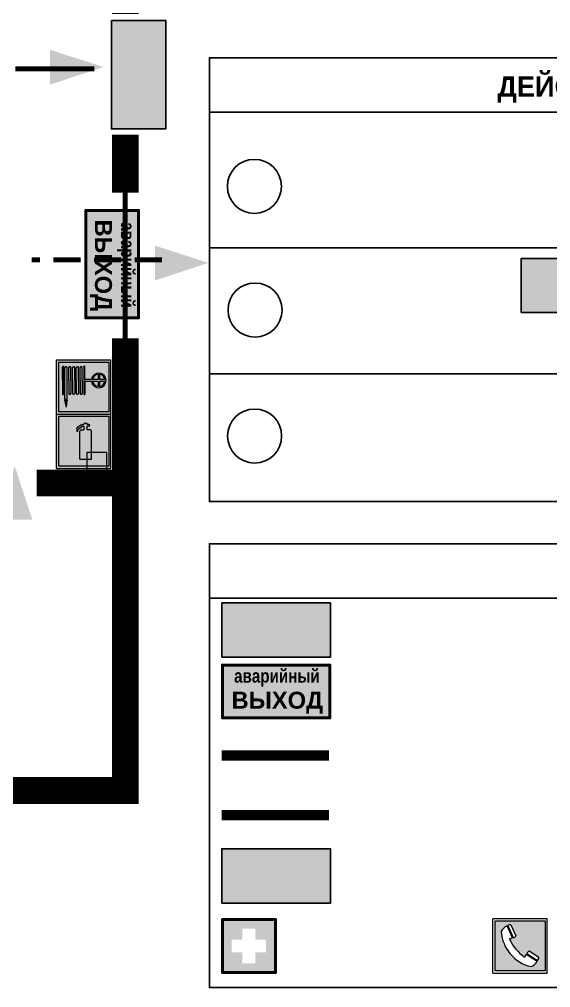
# Model space of a CAD drawing. Header units: millimetres. Extents: x 13114 to 67229, y 22859 to 38520.
# Drawn here: x 28011 to 28089.3, y 35981.7 to 36124.4 of the extents above; entities that cross this region are included whole.
import ezdxf

# ---------------------------------------------------------------- set-up
doc = ezdxf.new("R2010")
doc.units = ezdxf.units.MM
doc.linetypes.add('GOST2.303 4', pattern=[7, 5, -2, 0])
doc.linetypes.add('{ Wide Dash }', pattern=[12, 4, -2, 4, -2])
doc.layers.add('План_Штампы', color=7, linetype='Continuous')
doc.styles.add('обычный', font='arial.ttf')

# ---------------------------------------------------------------- blocks, each defined once
blk = doc.blocks.new('A$C32E8229D')
at = {"true_color": 0xffffff}
blk.add_hatch(color=7, dxfattribs=at).paths.add_polyline_path([(0, 0), (0, -8), (16, -8), (16, 0)])
h = blk.add_hatch(color=126)
h.paths.add_polyline_path([(0.2, -0.2), (15.8, -0.2), (15.8, -7.8), (0.2, -7.8)])
h.paths.add_polyline_path([(13.49, -2.05), (12.08, -2.05), (11.37, -2.63, 0.162397), (11.29, -2.84), (11.29, -3.63), (10.35, -3.63), (10.35, -4.05), (11.68, -4.05), (11.68, -3.48), (12.26, -4.28), (11.29, -5.1), (11.29, -6.78), (11.85, -6.78), (11.85, -5.44), (12.8, -4.64), (12.8, -5.94), (14.46, -5.94), (14.46, -5.39), (13.45, -5.39), (13.45, -3.97), (12.46, -2.59), (13.15, -2.59), (13.69, -3.34), (14.18, -3)], flags=16)
h.paths.add_polyline_path([(10.74, -1.82, 1), (11.8, -1.82, 1)], flags=16)
h.paths.add_polyline_path([(9.39, -3.59), (5.99, -3.59), (6.56, -3.03), (5.91, -3.03), (5.1, -3.83), (5.91, -4.64), (6.56, -4.64), (5.99, -4.09), (9.39, -4.09)], flags=16)
h.paths.add_polyline_path([(4.29, -1.08), (1.72, -1.08), (1.72, -6.6), (4.29, -6.6)], flags=16)
at = {"color": 126}
blk.add_lwpolyline([(16, -8), (0, -8), (0, 0), (16, 0)], close=True, dxfattribs=at)
blk = doc.blocks.new('A$C41C009D9')
at = {"true_color": 0xffffff}
blk.add_hatch(color=7, dxfattribs=at).paths.add_polyline_path([(0, 8), (-16, 8), (-16, 0), (0, 0)])
h = blk.add_hatch(color=126)
h.dxf.hatch_style = 1
h.paths.add_polyline_path([(-15.8, 7.8), (-15.8, 0.2), (-0.2, 0.2), (-0.2, 7.8)])
at = {"color": 126}
for points in [[(-16, 0), (0, 0), (0, 8), (-16, 8)], [(-16, 0), (0, 0), (0, 8), (-16, 8)], [(-15.8, 7.8), (-0.2, 7.8), (-0.2, 0.2), (-15.8, 0.2)]]:
    blk.add_lwpolyline(points, close=True, dxfattribs=at)
at = {"color": 7, "true_color": 0xffffff, "insert": (-15.8, 7.3), "char_height": 2.5, "width": 15.5999, "attachment_point": 1, "style": 'обычный'}
blk.add_mtext('\\pi1.6133;{\\fArial|b1|i0|c204|p34;\\H0.8x;\\W0.8;аварийный\\H1.25x;\\W1;\\P\\pi1.2327;ВЫХОД}', dxfattribs=at)
blk = doc.blocks.new('A$C7B4425F7')
at = {"true_color": 0xffffff}
blk.add_hatch(color=7, dxfattribs=at).paths.add_polyline_path([(0, 0), (-16, 0), (-16, -8), (0, -8)])
h = blk.add_hatch(color=126)
h.paths.add_polyline_path([(-0.2, -0.2), (-15.8, -0.2), (-15.8, -7.8), (-0.2, -7.8)])
h.paths.add_polyline_path([(-11.76, -2.03), (-11.76, -3.66), (-11.17, -3.66, -0.568275), (-11.17, -6.18), (-12.58, -6.18), (-12.58, -2.03)], flags=16)
h.paths.add_polyline_path([(-13.33, -4.12, -0.495768), (-13.59, -6.18), (-15.03, -6.18), (-15.03, -2.03), (-13.59, -2.03, -0.487973)], flags=16)
h.paths.add_polyline_path([(-10.25, -2.03), (-9.48, -2.03), (-9.48, -6.18), (-10.25, -6.18)], flags=16)
h.paths.add_polyline_path([(-13.84, -3.69), (-14.24, -3.69), (-14.24, -3.03), (-13.9, -3.03, -0.692621)], flags=0)
h.paths.add_polyline_path([(-9.15, -2.03), (-8.4, -2.03), (-8.04, -3.07), (-7.68, -2.03), (-6.93, -2.03), (-7.64, -4.1), (-6.93, -6.18), (-7.68, -6.18), (-8.04, -5.14), (-8.4, -6.18), (-9.15, -6.18), (-8.44, -4.1)], flags=16)
h.paths.add_polyline_path([(-11.76, -4.46), (-11.42, -4.46, -0.692621), (-11.36, -5.12), (-11.76, -5.12)], flags=0)
h.paths.add_polyline_path([(-13.9, -5.2), (-14.24, -5.2), (-14.24, -4.55), (-13.84, -4.55, -0.708038)], flags=0)
edge = h.paths.add_edge_path(flags=16)
edge.add_ellipse((-5.51, -4.08), major_axis=(0, 2.05), ratio=0.586184, start_angle=0, end_angle=360)
edge = h.paths.add_edge_path(flags=0)
edge.add_ellipse((-5.51, -4.08), major_axis=(0, 1.14), ratio=0.454828, start_angle=0, end_angle=360)
h.paths.add_polyline_path([(-4.13, -4.96, 0.377264), (-3.48, -4.52, 0.0555), (-3.16, -2.03), (-1.66, -2.03), (-1.66, -4.96), (-0.96, -4.96), (-0.96, -7.01), (-1.75, -7.01), (-1.75, -6.18), (-3.3, -6.18), (-3.3, -7.02), (-4.13, -7.02)], flags=16)
h.paths.add_polyline_path([(-2.73, -2.91), (-2.28, -2.91), (-2.28, -4.96), (-3.05, -4.96, 0.079136)], flags=0)
at = {"color": 126}
blk.add_lwpolyline([(-16, -8), (0, -8), (0, 0), (-16, 0)], close=True, dxfattribs=at)
blk = doc.blocks.new('A$C18900ED3')
h = blk.add_hatch(color=126)
h.paths.add_polyline_path([(-0.18, -0.18), (-7.02, -0.18), (-7.02, -7.02), (-0.18, -7.02)])
h.paths.add_polyline_path([(-5.89, -4.46), (-5.89, -2.77), (-4.46, -2.77), (-4.46, -1.31), (-2.77, -1.31), (-2.77, -2.77), (-1.33, -2.77), (-1.33, -4.46), (-2.77, -4.46), (-2.77, -5.89), (-4.46, -5.89), (-4.46, -4.46)], flags=16)
at = {"color": 126}
for p, q in [((-7.2, 0), (-7.2, -7.2)), ((0, 0), (-7.2, 0)), ((0, -7.2), (0, 0)), ((-7.02, -7.02), (-7.02, -0.18)), ((-7.02, -0.18), (-0.18, -0.18)), ((-0.18, -0.18), (-0.18, -7.02)), ((-7.2, -7.2), (0, -7.2)), ((-0.18, -7.02), (-7.02, -7.02))]:
    blk.add_line(p, q, dxfattribs=at)
blk = doc.blocks.new('A$C456E1F9C')
at = {"lineweight": 5}
h = blk.add_hatch(color=242, dxfattribs=at)
h.paths.add_polyline_path([(0.51, -1.47), (0.51, -13.26), (12.29, -13.26), (12.29, -1.47)])
h.paths.add_polyline_path([(5.42, -4.95, -0.254479), (4.78, -5.4), (3.52, -2.53, -0.209735), (4.23, -2.4)], flags=16)
h.paths.add_polyline_path([(8.53, -8.6), (10.87, -10.17), (10.54, -10.76), (8.03, -9.13, -0.192251)], flags=16)
h.paths.add_polyline_path([(4.61, -5.49, 0.005518), (3.87, -5.72, 0.128647), (7.49, -10.01, 0.00809), (7.83, -9.33), (10.47, -10.97, -0.16736), (8.99, -12.25, -0.327862), (1.95, -3.95, -0.166952), (3.36, -2.62)], flags=16)
at = {"color": 242, "lineweight": 5}
for p, q in [((0, -13.77), (0, -0.97)), ((12.8, -0.97), (0, -0.97)), ((12.8, -13.77), (12.8, -0.97)), ((4.61, -5.49), (3.36, -2.62)), ((3.52, -2.53), (4.78, -5.4)), ((4.23, -2.4), (5.42, -4.95)), ((8.03, -9.13), (10.54, -10.76)), ((10.81, -10.12), (8.53, -8.6)), ((7.83, -9.33), (10.47, -10.97)), ((10.54, -10.76), (10.8, -10.3)), ((10.8, -10.3), (10.81, -10.12)), ((0, -13.77), (12.8, -13.77))]:
    blk.add_line(p, q, dxfattribs=at)
blk.add_lwpolyline([(0.51, -1.47), (12.29, -1.47), (12.29, -13.26), (0.51, -13.26)], close=True, dxfattribs=at)
for centre, radius, start, end in [((4.59, -5.34), 2.99, 114.2845, 152.1974), ((11.12, -3.31), 9.19, 183.9915, 256.6009), ((4.02, -3.27), 0.891, 76.3284, 123.7092), ((14.98, -39.1), 35.17, 107.1487, 108.4135), ((13.86, -0.94), 11.08, 205.5536, 234.8762), ((4.68, -4.59), 0.824, 276.9621, 334.0723), ((8.94, -9.5), 0.989, 114.4092, 157.9388), ((-13.31, 0.8), 23.44, 332.5487, 334.4027), ((7.87, -9.46), 3, 291.9291, 329.9329)]:
    blk.add_arc(centre, radius, start, end, dxfattribs=at)
blk = doc.blocks.new('A$C3AD82952')
at = {"true_color": 0xf5f5ff}
h = blk.add_hatch(color=7, dxfattribs=at)
h.dxf.hatch_style = 1
h.paths.add_polyline_path([(8.21, 8.73, 0.414214), (7.89, 9.05), (7.22, 9.05), (7.22, 9.92), (7.59, 9.92, 1), (7.57, 10.36), (7.22, 10.36), (7.22, 10.6), (6.43, 10.6), (6.43, 10.36), (6.01, 10.36), (4.74, 9.59), (4.74, 8.69), (4.98, 8.73), (4.98, 9.26), (6.12, 9.91), (6.43, 9.91), (6.43, 9.05), (5.76, 9.05, 0.414214), (5.44, 8.73), (5.44, 2.2), (8.21, 2.2)], flags=0)
h.paths.add_polyline_path([(12.8, 12.8), (0, 12.8), (0, 0), (12.8, 0)])
h.paths.add_polyline_path([(0.51, 12.29), (12.29, 12.29), (12.29, 0.51), (0.51, 0.51)], flags=16)
h.paths.add_polyline_path([(4.74, 9.59), (6.01, 10.36), (6.43, 10.36), (6.43, 10.6), (7.22, 10.6), (7.22, 10.36), (7.59, 10.36, -0.94586), (7.59, 9.92), (7.22, 9.92), (7.22, 9.05), (7.89, 9.05, -0.414214), (8.21, 8.73), (8.21, 2.2), (5.44, 2.2), (5.44, 8.73, -0.414214), (5.76, 9.05), (6.43, 9.05), (6.43, 9.91), (6.12, 9.91), (4.98, 9.26), (4.98, 8.73), (4.74, 8.69)], flags=0)
h = blk.add_hatch(color=242)
h.dxf.hatch_style = 1
h.paths.add_polyline_path([(12.29, 12.29), (0.51, 12.29), (0.51, 0.51), (12.29, 0.51)])
h.paths.add_polyline_path([(4.74, 8.69), (4.74, 9.59), (6.01, 10.36), (6.43, 10.36), (6.43, 10.6), (7.22, 10.6), (7.22, 10.36), (7.59, 10.36, -0.94586), (7.59, 9.92), (7.22, 9.92), (7.22, 9.05), (7.89, 9.05, -0.414214), (8.21, 8.73), (8.21, 2.2), (5.44, 2.2), (5.44, 8.73, -0.414214), (5.76, 9.05), (6.43, 9.05), (6.43, 9.91), (6.12, 9.91), (4.98, 9.26), (4.98, 8.73)], flags=16)
h = blk.add_hatch(color=7, dxfattribs=at)
h.dxf.hatch_style = 1
h.paths.add_polyline_path([(8.21, 8.73, 0.414214), (7.89, 9.05), (7.22, 9.05), (7.22, 9.92), (7.59, 9.92, 1), (7.57, 10.36), (7.22, 10.36), (7.22, 10.6), (6.43, 10.6), (6.43, 10.36), (6.01, 10.36), (4.74, 9.59), (4.74, 8.69), (4.98, 8.73), (4.98, 9.26), (6.12, 9.91), (6.43, 9.91), (6.43, 9.05), (5.76, 9.05, 0.414214), (5.44, 8.73), (5.44, 2.2), (8.21, 2.2)])
at = {"color": 242, "lineweight": 5}
for p, q in [((0, 0), (0, 12.8)), ((0, 12.8), (12.8, 12.8)), ((12.8, 0), (12.8, 12.8)), ((6.01, 10.36), (4.74, 9.59)), ((4.74, 9.59), (4.74, 8.69)), ((4.98, 9.26), (6.12, 9.91)), ((4.98, 8.73), (4.98, 9.26)), ((6.01, 10.36), (6.43, 10.36)), ((6.12, 9.91), (6.43, 9.91)), ((7.22, 10.6), (6.43, 10.6)), ((6.43, 10.6), (6.43, 10.36)), ((6.43, 9.91), (6.43, 9.05)), ((7.22, 10.36), (7.22, 10.6)), ((7.59, 10.36), (7.22, 10.36)), ((7.22, 9.05), (7.22, 9.92)), ((7.59, 9.92), (7.22, 9.92)), ((4.74, 8.69), (4.98, 8.73)), ((5.44, 2.2), (5.44, 8.73)), ((5.76, 9.05), (6.43, 9.05)), ((7.89, 9.05), (7.22, 9.05)), ((8.21, 2.2), (8.21, 8.73)), ((0, 0), (12.8, 0)), ((5.44, 2.2), (8.21, 2.2))]:
    blk.add_line(p, q, dxfattribs=at)
blk.add_lwpolyline([(0.51, 12.29), (12.29, 12.29), (12.29, 0.51), (0.51, 0.51)], close=True, dxfattribs=at)
for centre, radius, start, end in [((7.58, 10.14), 0.223, 273.1875, 86.8125), ((5.76, 8.73), 0.32, 90, 180), ((7.89, 8.73), 0.32, 0, 90)]:
    blk.add_arc(centre, radius, start, end, dxfattribs=at)
blk = doc.blocks.new('A$C37112FD5')
at = {"true_color": 0xf5f5ff}
h = blk.add_hatch(color=7, dxfattribs=at)
h.dxf.hatch_style = 1
h.paths.add_polyline_path([(12.8, -7.4), (0, -7.4), (0, -20.2), (12.8, -20.2)])
h.paths.add_polyline_path([(12.29, -7.91), (12.29, -19.69), (0.51, -19.69), (0.51, -7.91)], flags=16)
h.paths.add_polyline_path([(4.98, -9.04, -0.42597), (5.17, -9.22), (5.17, -12.25), (5.17, -15.29, -0.432244), (4.98, -15.47), (4.83, -15.47, -0.42597), (4.64, -15.29), (4.64, -12.25), (4.64, -9.22, -0.432244), (4.83, -9.04)], flags=0)
h.paths.add_polyline_path([(4.28, -9.22), (4.28, -12.25), (4.28, -15.29, -0.432244), (4.09, -15.47), (3.94, -15.47, -0.42597), (3.75, -15.29), (3.75, -12.25), (3.75, -9.22, -0.432244), (3.94, -9.04), (4.09, -9.04, -0.42597)], flags=0)
h.paths.add_polyline_path([(5.72, -9.04), (5.87, -9.04, -0.42597), (6.06, -9.22), (6.06, -12.25), (6.06, -15.29, -0.432244), (5.87, -15.47), (5.72, -15.47, -0.42597), (5.53, -15.29), (5.53, -12.25), (5.53, -9.22, -0.432244)], flags=0)
h.paths.add_polyline_path([(6.42, -8.9), (6.5, -8.9, -0.42597), (6.69, -9.08), (6.69, -12.03), (8.21, -12.03, -15.824349), (8.21, -12.47), (6.69, -12.47), (6.69, -15.42, -0.432244), (6.5, -15.6), (6.42, -15.6)], flags=0)
h.paths.add_polyline_path([(3.39, -9.22), (3.39, -12.25), (3.39, -15.29, -0.432244), (3.2, -15.47), (3.05, -15.47, -0.42597), (2.85, -15.29), (2.85, -12.25), (2.85, -9.22, -0.432244), (3.05, -9.04), (3.2, -9.04, -0.42597)], flags=0)
h.paths.add_polyline_path([(2.5, -9.22), (2.5, -16.71), (1.96, -16.71), (1.96, -9.22, -0.432244), (2.15, -9.04), (2.31, -9.04, -0.42597)], flags=0)
h.paths.add_polyline_path([(1.61, -8.9), (1.61, -15.6), (1.57, -15.6, -0.42597), (1.37, -15.42), (1.37, -12.03), (1.37, -9.09, -0.432244), (1.57, -8.9)], flags=0)
h.paths.add_polyline_path([(9.76, -10.81), (9.76, -12.03), (8.49, -12.03, -0.336371)], flags=0)
h.paths.add_polyline_path([(8.49, -12.47), (9.76, -12.47), (9.76, -13.7, -0.336371)], flags=0)
h.paths.add_polyline_path([(10.11, -10.81, -0.336371), (11.38, -12.03), (10.11, -12.03)], flags=0)
h.paths.add_polyline_path([(10.11, -12.47), (11.38, -12.47, -0.336371), (10.11, -13.7)], flags=0)
h.paths.add_polyline_path([(2.5, -16.84), (2.5, -17.05), (1.97, -17.05), (1.97, -16.84)], flags=0)
h.paths.add_polyline_path([(2.5, -17.24, -0.033778), (2.24, -18.6, -0.033778), (1.97, -17.24)], flags=0)
h = blk.add_hatch(color=242)
h.dxf.hatch_style = 1
h.paths.add_polyline_path([(12.29, -7.91), (0.51, -7.91), (0.51, -19.69), (12.29, -19.69)])
h.paths.add_polyline_path([(6.42, -15.6), (6.42, -8.9), (6.5, -8.9, -0.42597), (6.69, -9.08), (6.69, -12.03), (8.21, -12.03, -15.824349), (8.21, -12.47), (6.69, -12.47), (6.69, -15.42, -0.432244), (6.5, -15.6)], flags=16)
h.paths.add_polyline_path([(5.87, -15.47), (5.72, -15.47, -0.42597), (5.53, -15.29), (5.53, -12.25), (5.53, -9.22, -0.432244), (5.72, -9.04), (5.87, -9.04, -0.42597), (6.06, -9.22), (6.06, -12.25), (6.06, -15.29, -0.432244)], flags=16)
h.paths.add_polyline_path([(4.98, -15.47), (4.83, -15.47, -0.42597), (4.64, -15.29), (4.64, -12.25), (4.64, -9.22, -0.432244), (4.83, -9.04), (4.98, -9.04, -0.42597), (5.17, -9.22), (5.17, -12.25), (5.17, -15.29, -0.432244)], flags=16)
h.paths.add_polyline_path([(4.09, -15.47), (3.94, -15.47, -0.42597), (3.75, -15.29), (3.75, -12.25), (3.75, -9.22, -0.432244), (3.94, -9.04), (4.09, -9.04, -0.42597), (4.28, -9.22), (4.28, -12.25), (4.28, -15.29, -0.432244)], flags=16)
h.paths.add_polyline_path([(3.2, -15.47), (3.05, -15.47, -0.42597), (2.85, -15.29), (2.85, -12.25), (2.85, -9.22, -0.432244), (3.05, -9.04), (3.2, -9.04, -0.42597), (3.39, -9.22), (3.39, -12.25), (3.39, -15.29, -0.432244)], flags=16)
h.paths.add_polyline_path([(2.5, -17.05), (1.97, -17.05), (1.97, -16.84), (2.5, -16.84)], flags=16)
h.paths.add_polyline_path([(2.5, -17.24, -0.033778), (2.24, -18.6, -0.033778), (1.97, -17.24)], flags=16)
h.paths.add_polyline_path([(2.5, -16.71), (1.96, -16.71), (1.96, -9.22, -0.432244), (2.15, -9.04), (2.31, -9.04, -0.42597), (2.5, -9.22)], flags=16)
h.paths.add_polyline_path([(1.61, -15.6), (1.57, -15.6, -0.42597), (1.37, -15.42), (1.37, -12.03), (1.37, -9.09, -0.432244), (1.57, -8.9), (1.61, -8.9)], flags=16)
h.paths.add_polyline_path([(8.49, -12.47), (9.76, -12.47), (9.76, -13.7, -0.336371)], flags=0)
h.paths.add_polyline_path([(10.11, -13.7), (10.11, -12.47), (11.38, -12.47, -0.336371)], flags=0)
h.paths.add_polyline_path([(8.49, -12.03, -0.336371), (9.76, -10.81), (9.76, -12.03)], flags=0)
h.paths.add_polyline_path([(10.11, -12.03), (10.11, -10.81, -0.336371), (11.38, -12.03)], flags=0)
h = blk.add_hatch(color=7, dxfattribs=at)
h.dxf.hatch_style = 1
h.paths.add_polyline_path([(1.61, -8.9), (1.57, -8.9, 0.432244), (1.37, -9.09), (1.37, -12.03), (1.37, -15.42, 0.42597), (1.57, -15.6), (1.61, -15.6)])
h.paths.add_polyline_path([(2.5, -9.22, 0.42597), (2.31, -9.04), (2.15, -9.04, 0.432244), (1.96, -9.22), (1.96, -16.71), (2.5, -16.71)])
h.paths.add_polyline_path([(2.5, -16.84), (1.97, -16.84), (1.97, -17.05), (2.5, -17.05)])
h.paths.add_polyline_path([(2.5, -17.24), (1.97, -17.24, 0.033778), (2.24, -18.6, 0.033778)])
h.paths.add_polyline_path([(3.39, -12.25), (3.39, -9.22, 0.42597), (3.2, -9.04), (3.05, -9.04, 0.432244), (2.85, -9.22), (2.85, -12.25), (2.85, -15.29, 0.42597), (3.05, -15.47), (3.2, -15.47, 0.432244), (3.39, -15.29)])
h.paths.add_polyline_path([(4.28, -12.25), (4.28, -9.22, 0.42597), (4.09, -9.04), (3.94, -9.04, 0.432244), (3.75, -9.22), (3.75, -12.25), (3.75, -15.29, 0.42597), (3.94, -15.47), (4.09, -15.47, 0.432244), (4.28, -15.29)])
h.paths.add_polyline_path([(5.17, -12.25), (5.17, -9.22, 0.42597), (4.98, -9.04), (4.83, -9.04, 0.432244), (4.64, -9.22), (4.64, -12.25), (4.64, -15.29, 0.42597), (4.83, -15.47), (4.98, -15.47, 0.432244), (5.17, -15.29)])
h.paths.add_polyline_path([(6.06, -12.25), (6.06, -9.22, 0.42597), (5.87, -9.04), (5.72, -9.04, 0.432244), (5.53, -9.22), (5.53, -12.25), (5.53, -15.29, 0.42597), (5.72, -15.47), (5.87, -15.47, 0.432244), (6.06, -15.29)])
h.paths.add_polyline_path([(6.69, -12.47), (8.21, -12.47, 15.824349), (8.21, -12.03), (6.69, -12.03), (6.69, -9.08, 0.42597), (6.5, -8.9), (6.42, -8.9), (6.42, -15.6), (6.5, -15.6, 0.432244), (6.69, -15.42)])
h.paths.add_polyline_path([(8.49, -12.47), (9.76, -12.47), (9.76, -13.7, -0.336371)], flags=16)
h.paths.add_polyline_path([(8.49, -12.03, -0.336371), (9.76, -10.81), (9.76, -12.03)], flags=16)
h.paths.add_polyline_path([(10.11, -12.47), (11.38, -12.47, -0.336371), (10.11, -13.7)], flags=16)
h.paths.add_polyline_path([(10.11, -12.03), (10.11, -10.81, -0.336371), (11.38, -12.03)], flags=16)
h = blk.add_hatch(color=242)
h.dxf.hatch_style = 1
h.paths.add_polyline_path([(9.76, -10.81, 0.336371), (8.49, -12.03), (9.76, -12.03)])
h.paths.add_polyline_path([(10.11, -10.81), (10.11, -12.03), (11.38, -12.03, 0.336371)])
h.paths.add_polyline_path([(11.38, -12.47), (10.11, -12.47), (10.11, -13.7, 0.336371)])
h.paths.add_polyline_path([(9.76, -12.47), (8.49, -12.47, 0.336371), (9.76, -13.7)])
at = {"color": 242, "lineweight": 5}
for p, q in [((0, -20.2), (0, -7.4)), ((0, -7.4), (12.8, -7.4)), ((1.37, -12.03), (1.37, -9.08)), ((1.57, -8.9), (1.61, -8.9)), ((1.61, -8.9), (1.61, -15.6)), ((2.15, -9.04), (2.31, -9.04)), ((3.05, -9.04), (3.2, -9.04)), ((3.94, -9.04), (4.09, -9.04)), ((4.83, -9.04), (4.98, -9.04)), ((5.72, -9.04), (5.87, -9.04)), ((6.42, -8.9), (6.42, -15.6)), ((6.5, -8.9), (6.42, -8.9)), ((6.69, -12.03), (6.69, -9.08)), ((12.8, -20.2), (12.8, -7.4)), ((1.96, -16.71), (1.96, -9.22)), ((2.5, -16.71), (2.5, -9.22)), ((2.85, -12.25), (2.85, -9.22)), ((3.39, -12.25), (3.39, -9.22)), ((3.75, -12.25), (3.75, -9.22)), ((4.28, -12.25), (4.28, -9.22)), ((4.64, -12.25), (4.64, -9.22)), ((5.17, -12.25), (5.17, -9.22)), ((5.53, -12.25), (5.53, -9.22)), ((6.06, -12.25), (6.06, -9.22)), ((9.76, -10.81), (9.76, -12.03)), ((10.11, -10.81), (10.11, -12.03)), ((1.37, -12.03), (1.37, -15.42)), ((2.85, -12.25), (2.85, -15.29)), ((3.39, -12.25), (3.39, -15.29)), ((3.75, -12.25), (3.75, -15.29)), ((4.28, -12.25), (4.28, -15.29)), ((4.64, -12.25), (4.64, -15.29)), ((5.17, -12.25), (5.17, -15.29)), ((5.53, -12.25), (5.53, -15.29)), ((6.06, -12.25), (6.06, -15.29)), ((8.21, -12.03), (6.69, -12.03)), ((8.21, -12.47), (6.69, -12.47)), ((6.69, -12.47), (6.69, -15.42)), ((9.76, -12.03), (8.49, -12.03)), ((9.76, -12.47), (8.49, -12.47)), ((9.76, -12.47), (9.76, -13.7)), ((11.38, -12.03), (10.11, -12.03)), ((11.38, -12.47), (10.11, -12.47)), ((10.11, -12.47), (10.11, -13.7)), ((1.57, -15.6), (1.61, -15.6)), ((3.05, -15.47), (3.2, -15.47)), ((3.94, -15.47), (4.09, -15.47)), ((4.83, -15.47), (4.98, -15.47)), ((5.72, -15.47), (5.87, -15.47)), ((6.42, -15.6), (6.5, -15.6)), ((1.96, -16.71), (2.5, -16.71)), ((1.97, -16.84), (2.5, -16.84)), ((1.97, -17.05), (1.97, -16.84)), ((2.5, -17.05), (1.97, -17.05)), ((1.97, -17.24), (2.5, -17.24)), ((2.5, -16.84), (2.5, -17.05)), ((0, -20.2), (12.8, -20.2))]:
    blk.add_line(p, q, dxfattribs=at)
blk.add_lwpolyline([(0.51, -7.91), (12.29, -7.91), (12.29, -19.69), (0.51, -19.69)], close=True, dxfattribs=at)
for centre, radius, start, end in [((1.56, -9.09), 0.182, 87.1027, 180.6071), ((2.15, -9.22), 0.182, 87.1027, 180.6071), ((2.32, -9.22), 0.182, 359.3929, 92.8973), ((3.04, -9.22), 0.182, 87.1027, 180.6071), ((3.21, -9.22), 0.182, 359.3929, 92.8973), ((3.93, -9.22), 0.182, 87.1027, 180.6071), ((4.1, -9.22), 0.182, 359.3929, 92.8973), ((4.82, -9.22), 0.182, 87.1027, 180.6071), ((4.99, -9.22), 0.182, 359.3929, 92.8973), ((5.71, -9.22), 0.182, 87.1027, 180.6071), ((5.88, -9.22), 0.182, 359.3929, 92.8973), ((6.51, -9.09), 0.182, 359.3929, 92.8973), ((9.93, -12.25), 1.74, 187.2319, 172.7681), ((9.93, -12.25), 1.46, 96.9927, 171.3585), ((9.93, -12.25), 1.46, 8.6415, 83.0073), ((9.93, -12.25), 1.46, 188.6415, 263.0073), ((9.93, -12.25), 1.46, 276.9927, 351.3585), ((1.56, -15.42), 0.182, 179.3929, 272.8973), ((3.04, -15.29), 0.182, 179.3929, 272.8973), ((3.21, -15.29), 0.182, 267.1027, 0.6071), ((3.93, -15.29), 0.182, 179.3929, 272.8973), ((4.1, -15.29), 0.182, 267.1027, 0.6071), ((4.82, -15.29), 0.182, 179.3929, 272.8973), ((4.99, -15.29), 0.182, 267.1027, 0.6071), ((5.71, -15.29), 0.182, 179.3929, 272.8973), ((5.88, -15.29), 0.182, 267.1027, 0.6071), ((6.51, -15.42), 0.182, 267.1027, 0.6071), ((12.17, -15.98), 10.27, 187.041, 194.7793), ((-7.7, -15.98), 10.27, 345.2207, 352.959)]:
    blk.add_arc(centre, radius, start, end, dxfattribs=at)

msp = doc.modelspace()

# ---------------------------------------------------------------- hatches: boundary and pattern name
at = {"lineweight": 0}
h = msp.add_hatch(color=256, dxfattribs=at)
h.dxf.hatch_style = 1
h.paths.add_polyline_path([(28023.84, 36056.41), (28023.84, 36060.58), (28021.01, 36060.58), (28021.01, 36056.41)])

# ---------------------------------------------------------------- linework, layer by layer
at = {"lineweight": 100, "const_width": 3.96}
for points in [[(28026.61, 36169.19), (28026.61, 36125.18)], [(28026.61, 36107.43), (28026.61, 36098.87)], [(28026.61, 36077.41), (28026.61, 36010.71), (27754.11, 36010.71)], [(28026.61, 36077.41), (28026.61, 36054.16)], [(28013.57, 36056.06), (28026.61, 36056.06)], [(28026.61, 36040.5), (28026.61, 36036.21)]]:
    msp.add_lwpolyline(points, dxfattribs=at)
for points in [[(28039.01, 36110.71), (28182.78, 36110.71), (28182.78, 36118.76), (28039.01, 36118.76)], [(28039.01, 36110.71), (28182.78, 36110.71), (28182.78, 36053.31), (28039.01, 36053.31)], [(28039.01, 36039.06), (28182.78, 36039.06), (28182.78, 36047.11), (28039.01, 36047.11)], [(28039.01, 36039.06), (28182.78, 36039.06), (28182.78, 35981.66), (28039.01, 35981.66)]]:
    msp.add_lwpolyline(points, close=True)
at = {"color": 126, "lineweight": 100, "true_color": 0x008754}
msp.add_lwpolyline([(28010.41, 36117.14), (28022.03, 36117.14)], dxfattribs=at)
at = {"lineweight": 100}
msp.add_lwpolyline([(28026.61, 36098.87), (28026.61, 36074.59)], dxfattribs=at)
for points in [[(28097.43, 36090.71), (28039.01, 36090.71), (28182.78, 36090.71)], [(28097.43, 36072.14), (28039.01, 36072.14), (28182.78, 36072.14)]]:
    msp.add_lwpolyline(points)
at = {"color": 126, "linetype": '{ Wide Dash }', "lineweight": 100, "true_color": 0x008754}
msp.add_lwpolyline([(28032.01, 36088.95), (28012.86, 36088.95)], dxfattribs=at)
at = {"lineweight": 0}
msp.add_lwpolyline([(28023.84, 36056.41), (28021.01, 36056.41), (28021.01, 36060.58), (28023.84, 36060.58)], close=True, dxfattribs=at)
at = {"color": 126, "lineweight": 80, "true_color": 0x008754, "const_width": 1.5}
msp.add_lwpolyline([(28056.63, 36015.88), (28040.83, 36015.88)], dxfattribs=at)
at = {"color": 126, "linetype": 'GOST2.303 4', "lineweight": 80, "true_color": 0x008754, "const_width": 1.5}
msp.add_lwpolyline([(28056.63, 36007.08), (28040.83, 36007.08)], dxfattribs=at)
for centre in [(28045.64, 36099.79), (28045.73, 36081.56), (28045.67, 36062.98)]:
    msp.add_circle(centre, 3.98)
at = {"layer": 'План_Штампы', "color": 126, "true_color": 0x008754}
for points in [[(28015.51, 36114.79), (28015.53, 36119.92), (28023.41, 36117.38)], [(28030.98, 36085.92), (28030.99, 36091.05), (28038.87, 36088.51)], [(28012.92, 36050.64), (28007.79, 36050.65), (28010.33, 36058.53)]]:
    msp.add_solid(points, dxfattribs=at)

# ---------------------------------------------------------------- block references
at = {"rotation": 270}
msp.add_blockref('A$C41C009D9', (28020.68, 36080.33), dxfattribs=at)
at = {"xscale": -1}
msp.add_blockref('A$C32E8229D', (28100.97, 36089.18), dxfattribs=at)
for name, p, xscale, yscale, zscale in [('A$C37112FD5', (28016.49, 36078.84), 0.6249984004534781, 0.6249984004534781, 0.6249984004534781), ('A$C3AD82952', (28016.49, 36058.22), 0.625, 0.625, 0.625), ('A$C18900ED3', (28048.83, 35991.8), 1.111111111007631, 1.111111111007631, 1.111111111007631), ('A$C456E1F9C', (28080.78, 35992.41), 0.625, 0.625, 0.625)]:
    msp.add_blockref(name, p, dxfattribs=dict(xscale=xscale, yscale=yscale, zscale=zscale))
msp.add_blockref('A$C41C009D9', (28056.83, 36021.32))
at = {"layer": 'План_Штампы', "rotation": 270}
msp.add_blockref('A$C7B4425F7', (28032.57, 36108.26), dxfattribs=at)
at = {"layer": 'План_Штампы'}
msp.add_blockref('A$C7B4425F7', (28056.83, 36038.39), dxfattribs=at)
at = {"layer": 'План_Штампы', "color": 126, "true_color": 0x008754, "xscale": -1}
msp.add_blockref('A$C32E8229D', (28056.83, 36002.13), dxfattribs=at)

# ---------------------------------------------------------------- texts
at = {"lineweight": 0, "insert": (28137.96, 36114.07), "char_height": 3, "width": 175.1736, "attachment_point": 5, "style": 'обычный'}
msp.add_mtext('{\\fProxima Nova Rg|b1|i0|c204|p2;ДЕЙСТВИЯ ПРИ АВАРИИ: СОХРАНЯЙТЕ СПОКОЙСТВИЕ\\H1.6644x; }', dxfattribs=at)

doc.saveas('drawing.dxf')
